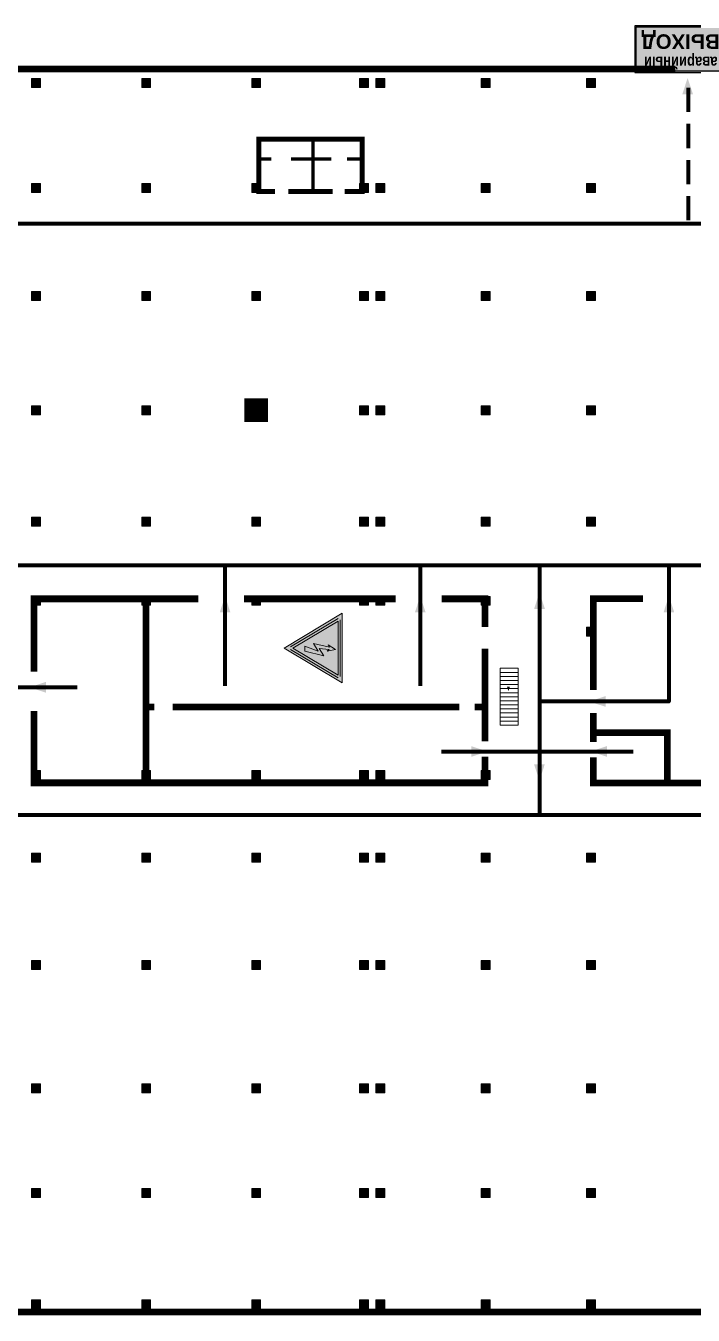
# Model space of a CAD drawing. Header units: millimetres. Extents: x 13810 to 67229, y 12374 to 21950.
# Drawn here: x 27633.4 to 27744.4, y 14562.5 to 14776.8 of the extents above; entities that cross this region are included whole.
import ezdxf

# ---------------------------------------------------------------- set-up
doc = ezdxf.new("R2010")
doc.units = ezdxf.units.MM
doc.linetypes.add('{ Wide Dash }', pattern=[12, 4, -2, 4, -2])
doc.layers.add('План_Штампы', color=7, linetype='Continuous')
doc.styles.add('обычный', font='arial.ttf')

# ---------------------------------------------------------------- blocks, each defined once
blk = doc.blocks.new('A$C41C009D9')
at = {"true_color": 0xffffff}
blk.add_hatch(color=7, dxfattribs=at).paths.add_polyline_path([(0, 8), (-16, 8), (-16, 0), (0, 0)])
h = blk.add_hatch(color=126)
h.dxf.hatch_style = 1
h.paths.add_polyline_path([(-15.8, 7.8), (-15.8, 0.2), (-0.2, 0.2), (-0.2, 7.8)])
at = {"color": 126}
for points in [[(-16, 0), (0, 0), (0, 8), (-16, 8)], [(-16, 0), (0, 0), (0, 8), (-16, 8)], [(-15.8, 7.8), (-0.2, 7.8), (-0.2, 0.2), (-15.8, 0.2)]]:
    blk.add_lwpolyline(points, close=True, dxfattribs=at)
at = {"color": 7, "true_color": 0xffffff, "insert": (-15.8, 7.3), "char_height": 2.5, "width": 15.5999, "attachment_point": 1, "style": 'обычный'}
blk.add_mtext('\\pi1.6133;{\\fArial|b1|i0|c204|p34;\\H0.8x;\\W0.8;аварийный\\H1.25x;\\W1;\\P\\pi1.2327;ВЫХОД}', dxfattribs=at)
blk = doc.blocks.new('A$C3E6D3DDE')
at = {"lineweight": 5}
h = blk.add_hatch(color=40, dxfattribs=at)
h.paths.add_polyline_path([(24.1, 1.45), (16.46, -11.35), (31.74, -11.35)])
h.paths.add_polyline_path([(24.09, -0.46), (30.03, -10.41), (18.14, -10.41)], flags=16)
h.paths.add_polyline_path([(24.54, -3.08), (23.41, -6.02), (25.13, -5.01), (24.33, -8.5), (24.82, -8.27), (23.79, -9.86), (23.4, -8.04), (23.8, -8.43), (24.04, -6.29), (22.39, -7.25), (23.44, -3.08)], flags=0)
h = blk.add_hatch(color=256, dxfattribs=at)
h.paths.add_polyline_path([(24.37, 0.03, 0.567511), (23.82, 0.03), (17.59, -10.4, 0.582454), (17.86, -10.88), (30.32, -10.88, 0.582149), (30.6, -10.4)])
h.paths.add_polyline_path([(24.09, -0.46), (18.14, -10.41), (30.03, -10.41)], flags=16)
h.paths.add_polyline_path([(24.54, -3.08), (23.41, -6.02), (25.13, -5.01), (24.33, -8.5), (24.82, -8.27), (23.79, -9.86), (23.4, -8.04), (23.8, -8.43), (24.04, -6.29), (22.39, -7.25), (23.44, -3.08)], flags=0)
h = blk.add_hatch(color=40, dxfattribs=at)
h.paths.add_polyline_path([(24.09, -0.46), (18.14, -10.41), (30.03, -10.41)])
h.paths.add_polyline_path([(24.82, -8.27), (23.79, -9.86), (23.4, -8.04), (23.8, -8.43), (24.04, -6.29), (22.39, -7.25), (23.44, -3.08), (24.54, -3.08), (23.41, -6.02), (25.13, -5.01), (24.33, -8.5)], flags=16)
at = {"color": 40, "lineweight": 5}
for p, q in [((16.46, -11.35), (24.1, 1.45)), ((24.1, 1.45), (31.74, -11.35))]:
    blk.add_line(p, q, dxfattribs=at)
at = {"lineweight": 5}
for p, q in [((17.59, -10.4), (23.82, 0.03)), ((24.37, 0.03), (30.6, -10.4)), ((18.14, -10.41), (24.09, -0.46)), ((24.09, -0.46), (30.03, -10.41)), ((23.44, -3.08), (22.39, -7.25)), ((23.41, -6.02), (24.54, -3.08)), ((25.13, -5.01), (23.41, -6.02)), ((24.54, -3.08), (23.44, -3.08)), ((24.33, -8.5), (25.13, -5.01)), ((22.39, -7.25), (24.04, -6.29)), ((23.8, -8.43), (23.4, -8.04)), ((23.4, -8.04), (23.79, -9.86)), ((23.79, -9.86), (24.82, -8.27)), ((24.04, -6.29), (23.8, -8.43)), ((24.82, -8.27), (24.33, -8.5)), ((17.86, -10.88), (30.32, -10.88)), ((18.14, -10.41), (30.03, -10.41))]:
    blk.add_line(p, q, dxfattribs=at)
at = {"color": 50, "lineweight": 5}
blk.add_line((31.74, -11.35), (16.46, -11.35), dxfattribs=at)

msp = doc.modelspace()

# ---------------------------------------------------------------- hatches: boundary and pattern name
at = {"lineweight": 0}
h = msp.add_hatch(color=256, dxfattribs=at)
h.dxf.hatch_style = 1
h.paths.add_polyline_path([(27634.4, 14768.09), (27634.4, 14766.6), (27635.88, 14766.6), (27635.88, 14768.09)])
h = msp.add_hatch(color=256, dxfattribs=at)
h.dxf.hatch_style = 1
h.paths.add_polyline_path([(27652.72, 14768.09), (27652.72, 14766.6), (27654.19, 14766.6), (27654.19, 14768.09)])
h = msp.add_hatch(color=256, dxfattribs=at)
h.dxf.hatch_style = 1
h.paths.add_polyline_path([(27670.99, 14768.09), (27670.99, 14766.6), (27672.47, 14766.6), (27672.47, 14768.09)])
h = msp.add_hatch(color=256, dxfattribs=at)
h.dxf.hatch_style = 1
h.paths.add_polyline_path([(27688.91, 14768.09), (27688.91, 14766.6), (27690.39, 14766.6), (27690.39, 14768.09)])
h = msp.add_hatch(color=256, dxfattribs=at)
h.dxf.hatch_style = 1
h.paths.add_polyline_path([(27691.61, 14768.09), (27691.61, 14766.6), (27693.09, 14766.6), (27693.09, 14768.09)])
h = msp.add_hatch(color=256, dxfattribs=at)
h.dxf.hatch_style = 1
h.paths.add_polyline_path([(27709.15, 14768.09), (27709.15, 14766.6), (27710.63, 14766.6), (27710.63, 14768.09)])
h = msp.add_hatch(color=256, dxfattribs=at)
h.dxf.hatch_style = 1
h.paths.add_polyline_path([(27726.66, 14768.09), (27726.66, 14766.6), (27728.13, 14766.6), (27728.13, 14768.09)])
h = msp.add_hatch(color=256, dxfattribs=at)
h.dxf.hatch_style = 1
h.paths.add_polyline_path([(27634.4, 14750.61), (27634.4, 14749.12), (27635.88, 14749.12), (27635.88, 14750.61)])
h = msp.add_hatch(color=256, dxfattribs=at)
h.dxf.hatch_style = 1
h.paths.add_polyline_path([(27652.72, 14750.61), (27652.72, 14749.12), (27654.19, 14749.12), (27654.19, 14750.61)])
h = msp.add_hatch(color=256, dxfattribs=at)
h.dxf.hatch_style = 1
h.paths.add_polyline_path([(27670.99, 14750.61), (27670.99, 14749.12), (27672.47, 14749.12), (27672.47, 14750.61)])
h = msp.add_hatch(color=256, dxfattribs=at)
h.dxf.hatch_style = 1
h.paths.add_polyline_path([(27688.91, 14750.61), (27688.91, 14749.12), (27690.39, 14749.12), (27690.39, 14750.61)])
h = msp.add_hatch(color=256, dxfattribs=at)
h.dxf.hatch_style = 1
h.paths.add_polyline_path([(27691.61, 14750.61), (27691.61, 14749.12), (27693.09, 14749.12), (27693.09, 14750.61)])
h = msp.add_hatch(color=256, dxfattribs=at)
h.dxf.hatch_style = 1
h.paths.add_polyline_path([(27709.15, 14750.61), (27709.15, 14749.12), (27710.63, 14749.12), (27710.63, 14750.61)])
h = msp.add_hatch(color=256, dxfattribs=at)
h.dxf.hatch_style = 1
h.paths.add_polyline_path([(27726.66, 14750.61), (27726.66, 14749.12), (27728.13, 14749.12), (27728.13, 14750.61)])
h = msp.add_hatch(color=256, dxfattribs=at)
h.dxf.hatch_style = 1
h.paths.add_polyline_path([(27634.4, 14732.65), (27634.4, 14731.16), (27635.88, 14731.16), (27635.88, 14732.65)])
h = msp.add_hatch(color=256, dxfattribs=at)
h.dxf.hatch_style = 1
h.paths.add_polyline_path([(27652.72, 14732.65), (27652.72, 14731.16), (27654.19, 14731.16), (27654.19, 14732.65)])
h = msp.add_hatch(color=256, dxfattribs=at)
h.dxf.hatch_style = 1
h.paths.add_polyline_path([(27670.99, 14732.65), (27670.99, 14731.16), (27672.47, 14731.16), (27672.47, 14732.65)])
h = msp.add_hatch(color=256, dxfattribs=at)
h.dxf.hatch_style = 1
h.paths.add_polyline_path([(27688.91, 14732.65), (27688.91, 14731.16), (27690.39, 14731.16), (27690.39, 14732.65)])
h = msp.add_hatch(color=256, dxfattribs=at)
h.dxf.hatch_style = 1
h.paths.add_polyline_path([(27691.61, 14732.65), (27691.61, 14731.16), (27693.09, 14731.16), (27693.09, 14732.65)])
h = msp.add_hatch(color=256, dxfattribs=at)
h.dxf.hatch_style = 1
h.paths.add_polyline_path([(27709.15, 14732.65), (27709.15, 14731.16), (27710.63, 14731.16), (27710.63, 14732.65)])
h = msp.add_hatch(color=256, dxfattribs=at)
h.dxf.hatch_style = 1
h.paths.add_polyline_path([(27726.66, 14732.65), (27726.66, 14731.16), (27728.13, 14731.16), (27728.13, 14732.65)])
h = msp.add_hatch(color=256, dxfattribs=at)
h.dxf.hatch_style = 1
h.paths.add_polyline_path([(27634.4, 14713.69), (27634.4, 14712.2), (27635.88, 14712.2), (27635.88, 14713.69)])
h = msp.add_hatch(color=256, dxfattribs=at)
h.dxf.hatch_style = 1
h.paths.add_polyline_path([(27652.72, 14713.69), (27652.72, 14712.2), (27654.19, 14712.2), (27654.19, 14713.69)])
h = msp.add_hatch(color=256, dxfattribs=at)
h.dxf.hatch_style = 1
h.paths.add_polyline_path([(27670.99, 14713.69), (27670.99, 14712.2), (27672.47, 14712.2), (27672.47, 14713.69)])
h = msp.add_hatch(color=256, dxfattribs=at)
h.dxf.hatch_style = 1
h.paths.add_polyline_path([(27688.91, 14713.69), (27688.91, 14712.2), (27690.39, 14712.2), (27690.39, 14713.69)])
h = msp.add_hatch(color=256, dxfattribs=at)
h.dxf.hatch_style = 1
h.paths.add_polyline_path([(27691.61, 14713.69), (27691.61, 14712.2), (27693.09, 14712.2), (27693.09, 14713.69)])
h = msp.add_hatch(color=256, dxfattribs=at)
h.dxf.hatch_style = 1
h.paths.add_polyline_path([(27709.15, 14713.69), (27709.15, 14712.2), (27710.63, 14712.2), (27710.63, 14713.69)])
h = msp.add_hatch(color=256, dxfattribs=at)
h.dxf.hatch_style = 1
h.paths.add_polyline_path([(27726.66, 14713.69), (27726.66, 14712.2), (27728.13, 14712.2), (27728.13, 14713.69)])
h = msp.add_hatch(color=256, dxfattribs=at)
h.dxf.hatch_style = 1
h.paths.add_polyline_path([(27634.4, 14695.15), (27634.4, 14693.66), (27635.88, 14693.66), (27635.88, 14695.15)])
h = msp.add_hatch(color=256, dxfattribs=at)
h.dxf.hatch_style = 1
h.paths.add_polyline_path([(27652.72, 14695.15), (27652.72, 14693.66), (27654.19, 14693.66), (27654.19, 14695.15)])
h = msp.add_hatch(color=256, dxfattribs=at)
h.dxf.hatch_style = 1
h.paths.add_polyline_path([(27670.99, 14695.15), (27670.99, 14693.66), (27672.47, 14693.66), (27672.47, 14695.15)])
h = msp.add_hatch(color=256, dxfattribs=at)
h.dxf.hatch_style = 1
h.paths.add_polyline_path([(27688.91, 14695.15), (27688.91, 14693.66), (27690.39, 14693.66), (27690.39, 14695.15)])
h = msp.add_hatch(color=256, dxfattribs=at)
h.dxf.hatch_style = 1
h.paths.add_polyline_path([(27691.61, 14695.15), (27691.61, 14693.66), (27693.09, 14693.66), (27693.09, 14695.15)])
h = msp.add_hatch(color=256, dxfattribs=at)
h.dxf.hatch_style = 1
h.paths.add_polyline_path([(27709.15, 14695.15), (27709.15, 14693.66), (27710.63, 14693.66), (27710.63, 14695.15)])
h = msp.add_hatch(color=256, dxfattribs=at)
h.dxf.hatch_style = 1
h.paths.add_polyline_path([(27726.66, 14695.15), (27726.66, 14693.66), (27728.13, 14693.66), (27728.13, 14695.15)])
h = msp.add_hatch(color=256, dxfattribs=at)
h.dxf.hatch_style = 1
h.paths.add_polyline_path([(27634.4, 14682.01), (27634.4, 14680.52), (27635.88, 14680.52), (27635.88, 14682.01)])
h = msp.add_hatch(color=256, dxfattribs=at)
h.dxf.hatch_style = 1
h.paths.add_polyline_path([(27652.72, 14682.01), (27652.72, 14680.52), (27654.19, 14680.52), (27654.19, 14682.01)])
h = msp.add_hatch(color=256, dxfattribs=at)
h.dxf.hatch_style = 1
h.paths.add_polyline_path([(27670.99, 14682.01), (27670.99, 14680.52), (27672.47, 14680.52), (27672.47, 14682.01)])
h = msp.add_hatch(color=256, dxfattribs=at)
h.dxf.hatch_style = 1
h.paths.add_polyline_path([(27688.91, 14682.01), (27688.91, 14680.52), (27690.39, 14680.52), (27690.39, 14682.01)])
h = msp.add_hatch(color=256, dxfattribs=at)
h.dxf.hatch_style = 1
h.paths.add_polyline_path([(27691.61, 14682.01), (27691.61, 14680.52), (27693.09, 14680.52), (27693.09, 14682.01)])
h = msp.add_hatch(color=256, dxfattribs=at)
h.dxf.hatch_style = 1
h.paths.add_polyline_path([(27709.15, 14682.01), (27709.15, 14680.52), (27710.63, 14680.52), (27710.63, 14682.01)])
h = msp.add_hatch(color=256, dxfattribs=at)
h.dxf.hatch_style = 1
h.paths.add_polyline_path([(27726.66, 14676.89), (27726.66, 14675.4), (27728.13, 14675.4), (27728.13, 14676.89)])
h = msp.add_hatch(color=256, dxfattribs=at)
h.dxf.hatch_style = 1
h.paths.add_polyline_path([(27634.4, 14653.07), (27634.4, 14651.58), (27635.88, 14651.58), (27635.88, 14653.07)])
h = msp.add_hatch(color=256, dxfattribs=at)
h.dxf.hatch_style = 1
h.paths.add_polyline_path([(27652.72, 14653.07), (27652.72, 14651.58), (27654.19, 14651.58), (27654.19, 14653.07)])
h = msp.add_hatch(color=256, dxfattribs=at)
h.dxf.hatch_style = 1
h.paths.add_polyline_path([(27670.99, 14653.07), (27670.99, 14651.58), (27672.47, 14651.58), (27672.47, 14653.07)])
h = msp.add_hatch(color=256, dxfattribs=at)
h.dxf.hatch_style = 1
h.paths.add_polyline_path([(27688.91, 14653.07), (27688.91, 14651.58), (27690.39, 14651.58), (27690.39, 14653.07)])
h = msp.add_hatch(color=256, dxfattribs=at)
h.dxf.hatch_style = 1
h.paths.add_polyline_path([(27691.61, 14653.07), (27691.61, 14651.58), (27693.09, 14651.58), (27693.09, 14653.07)])
h = msp.add_hatch(color=256, dxfattribs=at)
h.dxf.hatch_style = 1
h.paths.add_polyline_path([(27709.15, 14653.07), (27709.15, 14651.58), (27710.63, 14651.58), (27710.63, 14653.07)])
h = msp.add_hatch(color=256, dxfattribs=at)
h.dxf.hatch_style = 1
h.paths.add_polyline_path([(27634.4, 14639.33), (27634.4, 14637.84), (27635.88, 14637.84), (27635.88, 14639.33)])
h = msp.add_hatch(color=256, dxfattribs=at)
h.dxf.hatch_style = 1
h.paths.add_polyline_path([(27652.72, 14639.33), (27652.72, 14637.84), (27654.19, 14637.84), (27654.19, 14639.33)])
h = msp.add_hatch(color=256, dxfattribs=at)
h.dxf.hatch_style = 1
h.paths.add_polyline_path([(27670.99, 14639.33), (27670.99, 14637.84), (27672.47, 14637.84), (27672.47, 14639.33)])
h = msp.add_hatch(color=256, dxfattribs=at)
h.dxf.hatch_style = 1
h.paths.add_polyline_path([(27688.91, 14639.33), (27688.91, 14637.84), (27690.39, 14637.84), (27690.39, 14639.33)])
h = msp.add_hatch(color=256, dxfattribs=at)
h.dxf.hatch_style = 1
h.paths.add_polyline_path([(27691.61, 14639.33), (27691.61, 14637.84), (27693.09, 14637.84), (27693.09, 14639.33)])
h = msp.add_hatch(color=256, dxfattribs=at)
h.dxf.hatch_style = 1
h.paths.add_polyline_path([(27709.15, 14639.33), (27709.15, 14637.84), (27710.63, 14637.84), (27710.63, 14639.33)])
h = msp.add_hatch(color=256, dxfattribs=at)
h.dxf.hatch_style = 1
h.paths.add_polyline_path([(27726.66, 14639.33), (27726.66, 14637.84), (27728.13, 14637.84), (27728.13, 14639.33)])
h = msp.add_hatch(color=256, dxfattribs=at)
h.dxf.hatch_style = 1
h.paths.add_polyline_path([(27634.4, 14621.48), (27634.4, 14619.99), (27635.88, 14619.99), (27635.88, 14621.48)])
h = msp.add_hatch(color=256, dxfattribs=at)
h.dxf.hatch_style = 1
h.paths.add_polyline_path([(27652.72, 14621.48), (27652.72, 14619.99), (27654.19, 14619.99), (27654.19, 14621.48)])
h = msp.add_hatch(color=256, dxfattribs=at)
h.dxf.hatch_style = 1
h.paths.add_polyline_path([(27670.99, 14621.48), (27670.99, 14619.99), (27672.47, 14619.99), (27672.47, 14621.48)])
h = msp.add_hatch(color=256, dxfattribs=at)
h.dxf.hatch_style = 1
h.paths.add_polyline_path([(27688.91, 14621.48), (27688.91, 14619.99), (27690.39, 14619.99), (27690.39, 14621.48)])
h = msp.add_hatch(color=256, dxfattribs=at)
h.dxf.hatch_style = 1
h.paths.add_polyline_path([(27691.61, 14621.48), (27691.61, 14619.99), (27693.09, 14619.99), (27693.09, 14621.48)])
h = msp.add_hatch(color=256, dxfattribs=at)
h.dxf.hatch_style = 1
h.paths.add_polyline_path([(27709.15, 14621.48), (27709.15, 14619.99), (27710.63, 14619.99), (27710.63, 14621.48)])
h = msp.add_hatch(color=256, dxfattribs=at)
h.dxf.hatch_style = 1
h.paths.add_polyline_path([(27726.66, 14621.48), (27726.66, 14619.99), (27728.13, 14619.99), (27728.13, 14621.48)])
h = msp.add_hatch(color=256, dxfattribs=at)
h.dxf.hatch_style = 1
h.paths.add_polyline_path([(27634.4, 14600.98), (27634.4, 14599.49), (27635.88, 14599.49), (27635.88, 14600.98)])
h = msp.add_hatch(color=256, dxfattribs=at)
h.dxf.hatch_style = 1
h.paths.add_polyline_path([(27652.72, 14600.98), (27652.72, 14599.49), (27654.19, 14599.49), (27654.19, 14600.98)])
h = msp.add_hatch(color=256, dxfattribs=at)
h.dxf.hatch_style = 1
h.paths.add_polyline_path([(27670.99, 14600.98), (27670.99, 14599.49), (27672.47, 14599.49), (27672.47, 14600.98)])
h = msp.add_hatch(color=256, dxfattribs=at)
h.dxf.hatch_style = 1
h.paths.add_polyline_path([(27688.91, 14600.98), (27688.91, 14599.49), (27690.39, 14599.49), (27690.39, 14600.98)])
h = msp.add_hatch(color=256, dxfattribs=at)
h.dxf.hatch_style = 1
h.paths.add_polyline_path([(27691.61, 14600.98), (27691.61, 14599.49), (27693.09, 14599.49), (27693.09, 14600.98)])
h = msp.add_hatch(color=256, dxfattribs=at)
h.dxf.hatch_style = 1
h.paths.add_polyline_path([(27709.15, 14600.98), (27709.15, 14599.49), (27710.63, 14599.49), (27710.63, 14600.98)])
h = msp.add_hatch(color=256, dxfattribs=at)
h.dxf.hatch_style = 1
h.paths.add_polyline_path([(27726.66, 14600.98), (27726.66, 14599.49), (27728.13, 14599.49), (27728.13, 14600.98)])
h = msp.add_hatch(color=256, dxfattribs=at)
h.dxf.hatch_style = 1
h.paths.add_polyline_path([(27634.4, 14583.62), (27634.4, 14582.13), (27635.88, 14582.13), (27635.88, 14583.62)])
h = msp.add_hatch(color=256, dxfattribs=at)
h.dxf.hatch_style = 1
h.paths.add_polyline_path([(27652.72, 14583.62), (27652.72, 14582.13), (27654.19, 14582.13), (27654.19, 14583.62)])
h = msp.add_hatch(color=256, dxfattribs=at)
h.dxf.hatch_style = 1
h.paths.add_polyline_path([(27670.99, 14583.62), (27670.99, 14582.13), (27672.47, 14582.13), (27672.47, 14583.62)])
h = msp.add_hatch(color=256, dxfattribs=at)
h.dxf.hatch_style = 1
h.paths.add_polyline_path([(27688.91, 14583.62), (27688.91, 14582.13), (27690.39, 14582.13), (27690.39, 14583.62)])
h = msp.add_hatch(color=256, dxfattribs=at)
h.dxf.hatch_style = 1
h.paths.add_polyline_path([(27691.61, 14583.62), (27691.61, 14582.13), (27693.09, 14582.13), (27693.09, 14583.62)])
h = msp.add_hatch(color=256, dxfattribs=at)
h.dxf.hatch_style = 1
h.paths.add_polyline_path([(27709.15, 14583.62), (27709.15, 14582.13), (27710.63, 14582.13), (27710.63, 14583.62)])
h = msp.add_hatch(color=256, dxfattribs=at)
h.dxf.hatch_style = 1
h.paths.add_polyline_path([(27726.66, 14583.62), (27726.66, 14582.13), (27728.13, 14582.13), (27728.13, 14583.62)])
h = msp.add_hatch(color=256, dxfattribs=at)
h.dxf.hatch_style = 1
h.paths.add_polyline_path([(27634.4, 14565.08), (27634.4, 14563.59), (27635.88, 14563.59), (27635.88, 14565.08)])
h = msp.add_hatch(color=256, dxfattribs=at)
h.dxf.hatch_style = 1
h.paths.add_polyline_path([(27652.72, 14565.08), (27652.72, 14563.59), (27654.19, 14563.59), (27654.19, 14565.08)])
h = msp.add_hatch(color=256, dxfattribs=at)
h.dxf.hatch_style = 1
h.paths.add_polyline_path([(27670.99, 14565.08), (27670.99, 14563.59), (27672.47, 14563.59), (27672.47, 14565.08)])
h = msp.add_hatch(color=256, dxfattribs=at)
h.dxf.hatch_style = 1
h.paths.add_polyline_path([(27688.91, 14565.08), (27688.91, 14563.59), (27690.39, 14563.59), (27690.39, 14565.08)])
h = msp.add_hatch(color=256, dxfattribs=at)
h.dxf.hatch_style = 1
h.paths.add_polyline_path([(27691.61, 14565.08), (27691.61, 14563.59), (27693.09, 14563.59), (27693.09, 14565.08)])
h = msp.add_hatch(color=256, dxfattribs=at)
h.dxf.hatch_style = 1
h.paths.add_polyline_path([(27709.15, 14565.08), (27709.15, 14563.59), (27710.63, 14563.59), (27710.63, 14565.08)])
h = msp.add_hatch(color=256, dxfattribs=at)
h.dxf.hatch_style = 1
h.paths.add_polyline_path([(27726.66, 14565.08), (27726.66, 14563.59), (27728.13, 14563.59), (27728.13, 14565.08)])

# ---------------------------------------------------------------- linework, layer by layer
for points, const_width in [([(27516.64, 14769.64), (27741.38, 14769.64)], 1.12), ([(27686.46, 14749.31), (27689.35, 14749.31), (27689.35, 14757.98), (27672.17, 14757.98), (27672.17, 14749.31), (27674.85, 14749.31)], 0.839), ([(27681.17, 14749.31), (27681.17, 14757.98)], 0.559), ([(27672.17, 14754.67), (27674.27, 14754.67)], 0.559), ([(27684.22, 14754.67), (27677.53, 14754.67)], 0.559), ([(27689.35, 14754.67), (27686.82, 14754.67)], 0.559), ([(27677.08, 14749.31), (27684.47, 14749.31)], 0.839), ([(27634.8, 14669.49), (27634.8, 14681.6), (27662.13, 14681.6)], 1.12), ([(27654.78, 14663.64), (27653.42, 14663.64), (27653.42, 14651.14), (27653.42, 14681.51)], 1.12), ([(27669.7, 14681.6), (27694.91, 14681.6)], 1.12), ([(27702.59, 14681.6), (27709.78, 14681.6), (27709.78, 14676.94)], 1.12), ([(27727.77, 14666.43), (27727.77, 14681.64), (27736, 14681.64)], 1.12), ([(27839.49, 14675.25), (27839.49, 14651.01), (27727.77, 14651.01), (27727.77, 14655.23)], 1.12), ([(27709.78, 14673.29), (27709.78, 14657.92)], 1.12), ([(27709.78, 14655.34), (27709.78, 14651.02), (27634.8, 14651.02), (27634.8, 14662.97)], 1.12), ([(27705.48, 14663.64), (27657.84, 14663.64)], 1.12), ([(27709.78, 14663.64), (27708.07, 14663.64)], 1.12), ([(27727.77, 14657.81), (27727.77, 14662.63)], 1.12), ([(27727.77, 14659.34), (27740.07, 14659.34), (27740.07, 14651.01)], 1.12), ([(27847.88, 14563.1), (27521.43, 14563.1)], 1.12)]:
    msp.add_lwpolyline(points, dxfattribs=dict(at, const_width=const_width))
for points in [[(27635.88, 14766.6), (27634.4, 14766.6), (27634.4, 14768.09), (27635.88, 14768.09)], [(27654.19, 14766.6), (27652.72, 14766.6), (27652.72, 14768.09), (27654.19, 14768.09)], [(27672.47, 14766.6), (27670.99, 14766.6), (27670.99, 14768.09), (27672.47, 14768.09)], [(27690.39, 14766.6), (27688.91, 14766.6), (27688.91, 14768.09), (27690.39, 14768.09)], [(27693.09, 14766.6), (27691.61, 14766.6), (27691.61, 14768.09), (27693.09, 14768.09)], [(27710.63, 14766.6), (27709.15, 14766.6), (27709.15, 14768.09), (27710.63, 14768.09)], [(27728.13, 14766.6), (27726.66, 14766.6), (27726.66, 14768.09), (27728.13, 14768.09)], [(27635.88, 14749.12), (27634.4, 14749.12), (27634.4, 14750.61), (27635.88, 14750.61)], [(27654.19, 14749.12), (27652.72, 14749.12), (27652.72, 14750.61), (27654.19, 14750.61)], [(27672.47, 14749.12), (27670.99, 14749.12), (27670.99, 14750.61), (27672.47, 14750.61)], [(27690.39, 14749.12), (27688.91, 14749.12), (27688.91, 14750.61), (27690.39, 14750.61)], [(27693.09, 14749.12), (27691.61, 14749.12), (27691.61, 14750.61), (27693.09, 14750.61)], [(27710.63, 14749.12), (27709.15, 14749.12), (27709.15, 14750.61), (27710.63, 14750.61)], [(27728.13, 14749.12), (27726.66, 14749.12), (27726.66, 14750.61), (27728.13, 14750.61)], [(27635.88, 14731.16), (27634.4, 14731.16), (27634.4, 14732.65), (27635.88, 14732.65)], [(27654.19, 14731.16), (27652.72, 14731.16), (27652.72, 14732.65), (27654.19, 14732.65)], [(27672.47, 14731.16), (27670.99, 14731.16), (27670.99, 14732.65), (27672.47, 14732.65)], [(27690.39, 14731.16), (27688.91, 14731.16), (27688.91, 14732.65), (27690.39, 14732.65)], [(27693.09, 14731.16), (27691.61, 14731.16), (27691.61, 14732.65), (27693.09, 14732.65)], [(27710.63, 14731.16), (27709.15, 14731.16), (27709.15, 14732.65), (27710.63, 14732.65)], [(27728.13, 14731.16), (27726.66, 14731.16), (27726.66, 14732.65), (27728.13, 14732.65)], [(27635.88, 14712.2), (27634.4, 14712.2), (27634.4, 14713.69), (27635.88, 14713.69)], [(27654.19, 14712.2), (27652.72, 14712.2), (27652.72, 14713.69), (27654.19, 14713.69)], [(27690.39, 14712.2), (27688.91, 14712.2), (27688.91, 14713.69), (27690.39, 14713.69)], [(27693.09, 14712.2), (27691.61, 14712.2), (27691.61, 14713.69), (27693.09, 14713.69)], [(27710.63, 14712.2), (27709.15, 14712.2), (27709.15, 14713.69), (27710.63, 14713.69)], [(27728.13, 14712.2), (27726.66, 14712.2), (27726.66, 14713.69), (27728.13, 14713.69)], [(27635.88, 14693.66), (27634.4, 14693.66), (27634.4, 14695.15), (27635.88, 14695.15)], [(27654.19, 14693.66), (27652.72, 14693.66), (27652.72, 14695.15), (27654.19, 14695.15)], [(27672.47, 14693.66), (27670.99, 14693.66), (27670.99, 14695.15), (27672.47, 14695.15)], [(27690.39, 14693.66), (27688.91, 14693.66), (27688.91, 14695.15), (27690.39, 14695.15)], [(27693.09, 14693.66), (27691.61, 14693.66), (27691.61, 14695.15), (27693.09, 14695.15)], [(27710.63, 14693.66), (27709.15, 14693.66), (27709.15, 14695.15), (27710.63, 14695.15)], [(27728.13, 14693.66), (27726.66, 14693.66), (27726.66, 14695.15), (27728.13, 14695.15)], [(27635.88, 14680.52), (27634.4, 14680.52), (27634.4, 14682.01), (27635.88, 14682.01)], [(27654.19, 14680.52), (27652.72, 14680.52), (27652.72, 14682.01), (27654.19, 14682.01)], [(27672.47, 14680.52), (27670.99, 14680.52), (27670.99, 14682.01), (27672.47, 14682.01)], [(27690.39, 14680.52), (27688.91, 14680.52), (27688.91, 14682.01), (27690.39, 14682.01)], [(27693.09, 14680.52), (27691.61, 14680.52), (27691.61, 14682.01), (27693.09, 14682.01)], [(27710.63, 14680.52), (27709.15, 14680.52), (27709.15, 14682.01), (27710.63, 14682.01)], [(27728.13, 14675.4), (27726.66, 14675.4), (27726.66, 14676.89), (27728.13, 14676.89)], [(27715.3, 14670.05), (27712.28, 14670.05), (27712.28, 14669.37), (27715.3, 14669.37)], [(27715.3, 14669.37), (27712.28, 14669.37), (27712.28, 14668.7), (27715.3, 14668.7)], [(27715.3, 14668.7), (27712.28, 14668.7), (27712.28, 14668.02), (27715.3, 14668.02)], [(27715.3, 14668.02), (27712.28, 14668.02), (27712.28, 14667.35), (27715.3, 14667.35)], [(27715.3, 14667.35), (27712.28, 14667.35), (27712.28, 14666.67), (27715.3, 14666.67)], [(27715.3, 14666.67), (27712.28, 14666.67), (27712.28, 14666), (27715.3, 14666)], [(27715.3, 14666), (27712.28, 14666), (27712.28, 14665.33), (27715.3, 14665.33)], [(27715.3, 14665.33), (27712.28, 14665.33), (27712.28, 14664.65), (27715.3, 14664.65)], [(27715.3, 14664.65), (27712.28, 14664.65), (27712.28, 14663.98), (27715.3, 14663.98)], [(27715.3, 14663.98), (27712.28, 14663.98), (27712.28, 14663.3), (27715.3, 14663.3)], [(27715.3, 14663.3), (27712.28, 14663.3), (27712.28, 14662.63), (27715.3, 14662.63)], [(27715.3, 14662.63), (27712.28, 14662.63), (27712.28, 14661.95), (27715.3, 14661.95)], [(27715.3, 14661.95), (27712.28, 14661.95), (27712.28, 14661.28), (27715.3, 14661.28)], [(27715.3, 14661.28), (27712.28, 14661.28), (27712.28, 14660.61), (27715.3, 14660.61)], [(27635.88, 14651.58), (27634.4, 14651.58), (27634.4, 14653.07), (27635.88, 14653.07)], [(27654.19, 14651.58), (27652.72, 14651.58), (27652.72, 14653.07), (27654.19, 14653.07)], [(27672.47, 14651.58), (27670.99, 14651.58), (27670.99, 14653.07), (27672.47, 14653.07)], [(27690.39, 14651.58), (27688.91, 14651.58), (27688.91, 14653.07), (27690.39, 14653.07)], [(27693.09, 14651.58), (27691.61, 14651.58), (27691.61, 14653.07), (27693.09, 14653.07)], [(27710.63, 14651.58), (27709.15, 14651.58), (27709.15, 14653.07), (27710.63, 14653.07)], [(27635.88, 14637.84), (27634.4, 14637.84), (27634.4, 14639.33), (27635.88, 14639.33)], [(27654.19, 14637.84), (27652.72, 14637.84), (27652.72, 14639.33), (27654.19, 14639.33)], [(27672.47, 14637.84), (27670.99, 14637.84), (27670.99, 14639.33), (27672.47, 14639.33)], [(27690.39, 14637.84), (27688.91, 14637.84), (27688.91, 14639.33), (27690.39, 14639.33)], [(27693.09, 14637.84), (27691.61, 14637.84), (27691.61, 14639.33), (27693.09, 14639.33)], [(27710.63, 14637.84), (27709.15, 14637.84), (27709.15, 14639.33), (27710.63, 14639.33)], [(27728.13, 14637.84), (27726.66, 14637.84), (27726.66, 14639.33), (27728.13, 14639.33)], [(27635.88, 14619.99), (27634.4, 14619.99), (27634.4, 14621.48), (27635.88, 14621.48)], [(27654.19, 14619.99), (27652.72, 14619.99), (27652.72, 14621.48), (27654.19, 14621.48)], [(27672.47, 14619.99), (27670.99, 14619.99), (27670.99, 14621.48), (27672.47, 14621.48)], [(27690.39, 14619.99), (27688.91, 14619.99), (27688.91, 14621.48), (27690.39, 14621.48)], [(27693.09, 14619.99), (27691.61, 14619.99), (27691.61, 14621.48), (27693.09, 14621.48)], [(27710.63, 14619.99), (27709.15, 14619.99), (27709.15, 14621.48), (27710.63, 14621.48)], [(27728.13, 14619.99), (27726.66, 14619.99), (27726.66, 14621.48), (27728.13, 14621.48)], [(27635.88, 14599.49), (27634.4, 14599.49), (27634.4, 14600.98), (27635.88, 14600.98)], [(27654.19, 14599.49), (27652.72, 14599.49), (27652.72, 14600.98), (27654.19, 14600.98)], [(27672.47, 14599.49), (27670.99, 14599.49), (27670.99, 14600.98), (27672.47, 14600.98)], [(27690.39, 14599.49), (27688.91, 14599.49), (27688.91, 14600.98), (27690.39, 14600.98)], [(27693.09, 14599.49), (27691.61, 14599.49), (27691.61, 14600.98), (27693.09, 14600.98)], [(27710.63, 14599.49), (27709.15, 14599.49), (27709.15, 14600.98), (27710.63, 14600.98)], [(27728.13, 14599.49), (27726.66, 14599.49), (27726.66, 14600.98), (27728.13, 14600.98)], [(27635.88, 14582.13), (27634.4, 14582.13), (27634.4, 14583.62), (27635.88, 14583.62)], [(27654.19, 14582.13), (27652.72, 14582.13), (27652.72, 14583.62), (27654.19, 14583.62)], [(27672.47, 14582.13), (27670.99, 14582.13), (27670.99, 14583.62), (27672.47, 14583.62)], [(27690.39, 14582.13), (27688.91, 14582.13), (27688.91, 14583.62), (27690.39, 14583.62)], [(27693.09, 14582.13), (27691.61, 14582.13), (27691.61, 14583.62), (27693.09, 14583.62)], [(27710.63, 14582.13), (27709.15, 14582.13), (27709.15, 14583.62), (27710.63, 14583.62)], [(27728.13, 14582.13), (27726.66, 14582.13), (27726.66, 14583.62), (27728.13, 14583.62)], [(27635.88, 14563.59), (27634.4, 14563.59), (27634.4, 14565.08), (27635.88, 14565.08)], [(27654.19, 14563.59), (27652.72, 14563.59), (27652.72, 14565.08), (27654.19, 14565.08)], [(27672.47, 14563.59), (27670.99, 14563.59), (27670.99, 14565.08), (27672.47, 14565.08)], [(27690.39, 14563.59), (27688.91, 14563.59), (27688.91, 14565.08), (27690.39, 14565.08)], [(27693.09, 14563.59), (27691.61, 14563.59), (27691.61, 14565.08), (27693.09, 14565.08)], [(27710.63, 14563.59), (27709.15, 14563.59), (27709.15, 14565.08), (27710.63, 14565.08)], [(27728.13, 14563.59), (27726.66, 14563.59), (27726.66, 14565.08), (27728.13, 14565.08)]]:
    msp.add_lwpolyline(points, close=True, dxfattribs=at)
at = {"color": 126, "linetype": '{ Wide Dash }', "lineweight": 100, "true_color": 0x008754}
msp.add_lwpolyline([(27743.51, 14766.51), (27743.51, 14743.93)], dxfattribs=at)
at = {"color": 126, "lineweight": 100, "true_color": 0x008754}
for points in [[(27847.88, 14743.93), (27513.01, 14743.93), (27513.01, 14766.11)], [(27847.88, 14687.15), (27513.01, 14687.15)], [(27666.54, 14687.15), (27666.54, 14667.16)], [(27698.99, 14687.15), (27698.99, 14667.16)], [(27718.82, 14687.15), (27718.82, 14663.59)], [(27740.31, 14687.15), (27740.31, 14667.16)], [(27641.96, 14666.88), (27626.31, 14666.88), (27626.31, 14645.67)], [(27740.31, 14667.16), (27740.31, 14664.54), (27718.82, 14664.54), (27718.82, 14645.67)], [(27702.55, 14656.22), (27717.26, 14656.22), (27734.41, 14656.22)], [(27847.88, 14645.67), (27513.01, 14645.67)]]:
    msp.add_lwpolyline(points, dxfattribs=at)
at = {"lineweight": 0, "const_width": 2.42}
msp.add_lwpolyline([(27672.47, 14712.2), (27670.99, 14712.2), (27670.99, 14713.69), (27672.47, 14713.69)], close=True, dxfattribs=at)
at = {"layer": 'План_Штампы', "color": 126, "true_color": 0x008754}
for points in [[(27744.34, 14765.43), (27742.56, 14765.43), (27743.44, 14768.17)], [(27719.72, 14679.91), (27717.93, 14679.91), (27718.81, 14682.65)], [(27667.46, 14679.33), (27665.68, 14679.33), (27666.56, 14682.07)], [(27699.9, 14679.33), (27698.12, 14679.33), (27699, 14682.07)], [(27741.22, 14679.33), (27739.44, 14679.33), (27740.32, 14682.07)], [(27636.79, 14667.79), (27636.78, 14666.01), (27634.05, 14666.89)], [(27729.83, 14665.44), (27729.82, 14663.65), (27727.08, 14664.53)], [(27707.47, 14655.33), (27707.47, 14657.11), (27710.21, 14656.23)], [(27730.05, 14657.14), (27730.04, 14655.35), (27727.31, 14656.23)], [(27717.91, 14654.11), (27719.7, 14654.11), (27718.82, 14651.37)]]:
    msp.add_solid(points, dxfattribs=at)
at = {"layer": 'План_Штампы'}
msp.add_solid([(27713.41, 14667), (27713.9, 14667), (27713.66, 14666.25)], dxfattribs=at)

# ---------------------------------------------------------------- block references
for name, p, xscale, yscale, zscale, rotation in [('A$C41C009D9', (27734.67, 14776.83), 0.9680000000000002, 0.9680000000000002, 0.9680000000000002, 180), ('A$C3E6D3DDE', (27677.47, 14655.19), 0.7562500000000001, 0.7562500000000001, 0.7562500000000001, 90)]:
    msp.add_blockref(name, p, dxfattribs=dict(xscale=xscale, yscale=yscale, zscale=zscale, rotation=rotation))

doc.saveas('drawing.dxf')
